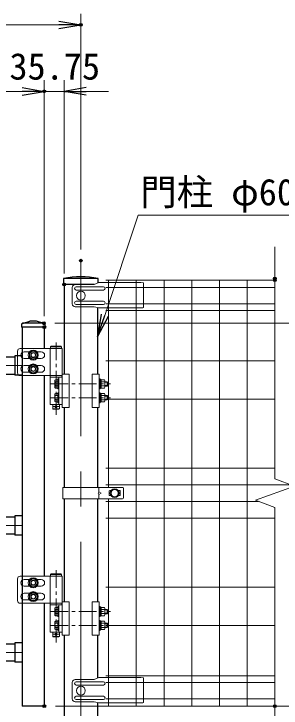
# Model space of a CAD drawing. Units: millimetres, scale not verified. Extents: x -4200 to 4200, y -2970 to 2970.
# Drawn here: x 2075 to 2557, y -196 to 1059 of the extents above; entities that cross this region are included whole.
import ezdxf
from ezdxf.enums import TextEntityAlignment as Align

# ---------------------------------------------------------------- set-up
doc = ezdxf.new("R2010")
doc.units = ezdxf.units.MM
doc.header["$LTSCALE"] = 10
doc.header["$PDMODE"] = 32
doc.header["$PDSIZE"] = 5
doc.linetypes.add('USER1', pattern=[50.8, 31.75, -6.35, 6.35, -6.35])
for name, color, linetype, lineweight in [('0-0_D-BMK', 2, 'USER1', 13), ('0-1_D-STR1', 1, 'Continuous', 25), ('0-4_D-STR-DIM', 7, 'Continuous', 13), ('0-6_Defpoints', 6, 'Continuous', 25), ('0-7_D-STR-TXT', 7, 'Continuous', 13), ('0-8_D-STR3', 3, 'Continuous', 13), ('0-D_D-STR2', 7, 'Continuous', 13)]:
    doc.layers.add(name, color=color, linetype=linetype, lineweight=lineweight)
doc.layers.add('0-5_0', color=7, linetype='Continuous')
doc.styles.add('ＭＳ ゴシック', font='')
doc.styles.get('ＭＳ ゴシック').set_extended_font_data('MS Gothic')

# ---------------------------------------------------------------- blocks, each defined once
blk = doc.blocks.new('_Open')
at = {"layer": '0-5_0'}
blk.add_line((-10, 1.667), (0, 0), dxfattribs=at)
blk.add_lwpolyline([(-10, -1.667), (0, 0), (-10, 0)], dxfattribs=at)
blk = doc.blocks.new('U8')
at = {"layer": '0-0_D-BMK'}
for p, q in [((19154.5, 6870.4), (19154.5, 5565.6)), ((10102.3, 6457.5), (18542.3, 6457.5)), ((19056.5, 6125), (20138.5, 6125)), ((19056.5, 5875), (20138.5, 5875)), ((19204.5, 5715), (19104.5, 5715)), ((18542.3, 3567.5), (10102.3, 3567.5)), ((19154.5, 2755.4), (19154.5, 1450.6)), ((19056.5, 2010), (20138.5, 2010)), ((19056.5, 1760), (20138.5, 1760)), ((19204.5, 1600), (19104.5, 1600)), ((18542.3, 1272), (10102.3, 1272))]:
    blk.add_line(p, q, dxfattribs=at)
at = {"layer": '0-1_D-STR1'}
for p, q in [((18532.3, 7196), (18532.3, 7150)), ((18549.2, 7218.9), (18682.3, 7260)), ((18931.9, 7220), (18556.3, 7220)), ((18802.3, 7260), (18682.3, 7260)), ((18935.4, 7218.9), (18802.3, 7260)), ((18952.3, 7196), (18952.3, 7150)), ((18952.3, 7150), (18532.3, 7150)), ((18542.3, 7150), (18542.3, 300)), ((18942.3, 7150), (18942.3, 6765)), ((10232.3, 6612.5), (18412.3, 6612.5)), ((18412.3, 6632.5), (18412.3, 6282.5)), ((18542.3, 6632.5), (18412.3, 6632.5)), ((10232.3, 6302.5), (18412.3, 6302.5)), ((18542.3, 6282.5), (18412.3, 6282.5)), ((18942.3, 6275), (18942.3, 2650)), ((10232.3, 3722.5), (18412.3, 3722.5)), ((18542.3, 3742.5), (18412.3, 3742.5)), ((18412.3, 3742.5), (18412.3, 3392.5)), ((10232.3, 3412.5), (18412.3, 3412.5)), ((18542.3, 3392.5), (18412.3, 3392.5)), ((18942.3, 2160), (18942.3, 300)), ((10232.3, 1427), (18412.3, 1427)), ((18542.3, 1447), (18412.3, 1447)), ((18412.3, 1447), (18412.3, 1097)), ((10232.3, 1117), (18412.3, 1117)), ((18542.3, 1097), (18412.3, 1097)), ((18942.3, 300), (18542.3, 300))]:
    blk.add_line(p, q, dxfattribs=at)
for centre, start, end in [((18556.3, 7196), 90, 180), ((18928.3, 7196), 0, 72.84994)]:
    blk.add_arc(centre, 24, start, end, dxfattribs=at)
at = {"layer": '0-8_D-STR3'}
for p, q in [((19064.5, 6805), (19054.5, 6795)), ((19254.5, 6795), (19054.5, 6795)), ((19054.5, 6765), (19054.5, 6795)), ((19244.5, 6805), (19064.5, 6805)), ((19244.5, 6805), (19254.5, 6795)), ((19254.5, 6765), (19254.5, 6795)), ((18457.4, 6715), (18457.4, 6325)), ((19046, 6765), (18507.4, 6765)), ((18675.2, 6705), (18577.4, 6705)), ((18809.4, 6705), (18887.4, 6705)), ((19046, 6275), (19046, 6765)), ((19263, 6765), (19046, 6765)), ((19254.5, 6765), (19054.5, 6765)), ((19263, 6765), (19263, 5700)), ((18675.2, 6585), (18577.4, 6585)), ((18809.4, 6585), (18887.4, 6585)), ((18675.2, 6455), (18577.4, 6455)), ((18809.4, 6455), (18887.4, 6455)), ((19046, 6275), (18507.4, 6275)), ((18675.2, 6335), (18577.4, 6335)), ((18809.4, 6335), (18887.4, 6335)), ((19263, 6275), (19046, 6275)), ((19263, 6275), (19046, 6275)), ((19049.5, 6245), (19049.5, 6275)), ((19049.5, 6275), (19259.5, 6275)), ((19259.5, 6245), (19259.5, 6275)), ((19263, 6300), (19388, 6300)), ((19388, 6300), (19388, 5700)), ((19807.2, 6300), (19807.2, 5700)), ((19932.2, 6300), (19807.2, 6300)), ((19932.2, 6300), (19932.2, 5700)), ((19046, 5755), (19046, 6245)), ((19046, 6245), (19263, 6245)), ((19259.5, 6245), (19049.5, 6245)), ((19132, 6181.3), (19132, 6068.7)), ((19142.8, 6200), (19187, 6200)), ((19142.8, 6162.6), (19187, 6162.6)), ((19187, 6035), (19187, 6215)), ((19187, 6200), (19187, 6050)), ((19203, 5755), (19203, 6245)), ((19932.2, 6215), (19948.2, 6215)), ((19932.2, 6035), (19932.2, 6215)), ((19948.2, 6215), (19948.2, 6035)), ((19948.2, 6202), (19948.2, 6048)), ((19968.2, 6200), (20026.2, 6200)), ((19968.2, 6200), (19968.2, 6050)), ((19968.2, 6162.5), (20026.2, 6162.5)), ((20033.2, 6182.8), (20033.2, 6067.3)), ((20033.2, 6165), (20077, 6165)), ((20077, 6165), (20087, 6155)), ((19142.8, 6087.4), (19187, 6087.4)), ((19142.8, 6050), (19187, 6050)), ((19187, 6035), (19203, 6035)), ((19932.2, 6035), (19948.2, 6035)), ((19948.2, 6135.7), (19968.2, 6124.1)), ((19948.2, 6128.8), (19968.2, 6117.2)), ((19948.2, 6048), (19968.2, 6048)), ((19968.2, 6087.5), (20026.2, 6087.5)), ((19968.2, 6050), (20026.2, 6050)), ((20033.2, 6095), (20087, 6095)), ((20033.2, 6085), (20077, 6085)), ((19132, 5931.3), (19132, 5818.7)), ((19142.8, 5950), (19187, 5950)), ((19142.8, 5912.6), (19187, 5912.6)), ((19187, 5785), (19187, 5965)), ((19187, 5950), (19187, 5800)), ((19932.2, 5965), (19948.2, 5965)), ((19932.2, 5785), (19932.2, 5965)), ((19948.2, 5965), (19948.2, 5785)), ((19948.2, 5952), (19948.2, 5798)), ((19968.2, 5950), (20026.2, 5950)), ((19968.2, 5950), (19968.2, 5800)), ((19968.2, 5912.5), (20026.2, 5912.5)), ((20033.2, 5932.8), (20033.2, 5817.3)), ((20033.2, 5915), (20077, 5915)), ((20077, 5915), (20087, 5905)), ((19142.8, 5837.4), (19187, 5837.4)), ((19142.8, 5800), (19187, 5800)), ((19187, 5785), (19203, 5785)), ((19932.2, 5785), (19948.2, 5785)), ((19948.2, 5885.7), (19968.2, 5874.1)), ((19948.2, 5878.8), (19968.2, 5867.2)), ((19948.2, 5798), (19968.2, 5798)), ((19968.2, 5837.5), (20026.2, 5837.5)), ((19968.2, 5800), (20026.2, 5800)), ((20033.2, 5845), (20087, 5845)), ((20033.2, 5835), (20077, 5835)), ((19263, 5755), (19046, 5755)), ((19094.5, 5755), (19094.5, 5675)), ((19094.5, 5675), (19104.5, 5665)), ((19094.5, 5675), (19214.5, 5675)), ((19104.5, 5665), (19204.5, 5665)), ((19204.5, 5665), (19214.5, 5675)), ((19214.5, 5755), (19214.5, 5675)), ((19263, 5700), (19388, 5700)), ((19932.2, 5700), (19807.2, 5700)), ((19046, 2650), (18507.4, 2650)), ((19263, 2650), (18920, 2650)), ((19046, 2160), (19046, 2650)), ((19263, 2650), (19046, 2650)), ((19064.5, 2690), (19054.5, 2680)), ((19254.5, 2680), (19054.5, 2680)), ((19054.5, 2650), (19054.5, 2680)), ((19254.5, 2650), (19054.5, 2650)), ((19244.5, 2690), (19064.5, 2690)), ((19244.5, 2690), (19254.5, 2680)), ((19254.5, 2650), (19254.5, 2680)), ((19263, 2650), (19263, 1585)), ((18457.4, 2600), (18457.4, 2210)), ((18675.2, 2590), (18577.4, 2590)), ((18809.4, 2590), (18887.4, 2590)), ((18675.2, 2470), (18577.4, 2470)), ((18809.4, 2470), (18887.4, 2470)), ((18675.2, 2340), (18577.4, 2340)), ((18809.4, 2340), (18887.4, 2340)), ((19046, 2160), (18507.4, 2160)), ((18675.2, 2220), (18577.4, 2220)), ((18809.4, 2220), (18887.4, 2220)), ((19263, 2160), (19046, 2160)), ((19263, 2160), (19046, 2160)), ((19049.5, 2130), (19049.5, 2160)), ((19049.5, 2160), (19259.5, 2160)), ((19259.5, 2130), (19259.5, 2160)), ((19263, 2185), (19388, 2185)), ((19388, 2185), (19388, 1585)), ((19807.2, 2185), (19807.2, 1585)), ((19932.2, 2185), (19807.2, 2185)), ((19932.2, 2185), (19932.2, 1585)), ((19046, 1640), (19046, 2130)), ((19046, 2130), (19263, 2130)), ((19259.5, 2130), (19049.5, 2130)), ((19132, 2066.3), (19132, 1953.7)), ((19142.8, 2085), (19187, 2085)), ((19142.8, 2047.6), (19187, 2047.6)), ((19187, 1920), (19187, 2100)), ((19187, 2085), (19187, 1935)), ((19203, 1640), (19203, 2130)), ((19932.2, 2100), (19948.2, 2100)), ((19932.2, 1920), (19932.2, 2100)), ((19948.2, 2100), (19948.2, 1920)), ((19948.2, 2087), (19948.2, 1933)), ((19948.2, 2020.7), (19968.2, 2009.1)), ((19948.2, 2013.8), (19968.2, 2002.2)), ((19968.2, 2085), (20026.2, 2085)), ((19968.2, 2085), (19968.2, 1935)), ((19968.2, 2047.5), (20026.2, 2047.5)), ((20033.2, 2067.8), (20033.2, 1952.3)), ((20033.2, 2050), (20077, 2050)), ((20077, 2050), (20087, 2040)), ((19142.8, 1972.4), (19187, 1972.4)), ((19142.8, 1935), (19187, 1935)), ((19187, 1920), (19203, 1920)), ((19932.2, 1920), (19948.2, 1920)), ((19948.2, 1933), (19968.2, 1933)), ((19968.2, 1972.5), (20026.2, 1972.5)), ((19968.2, 1935), (20026.2, 1935)), ((20033.2, 1980), (20087, 1980)), ((20033.2, 1970), (20077, 1970)), ((19132, 1816.3), (19132, 1703.7)), ((19142.8, 1835), (19187, 1835)), ((19142.8, 1797.6), (19187, 1797.6)), ((19187, 1670), (19187, 1850)), ((19187, 1835), (19187, 1685)), ((19932.2, 1850), (19948.2, 1850)), ((19932.2, 1670), (19932.2, 1850)), ((19948.2, 1850), (19948.2, 1670)), ((19948.2, 1837), (19948.2, 1683)), ((19948.2, 1770.7), (19968.2, 1759.1)), ((19948.2, 1763.8), (19968.2, 1752.2)), ((19968.2, 1835), (20026.2, 1835)), ((19968.2, 1835), (19968.2, 1685)), ((19968.2, 1797.5), (20026.2, 1797.5)), ((20033.2, 1817.8), (20033.2, 1702.3)), ((20033.2, 1800), (20077, 1800)), ((20077, 1800), (20087, 1790)), ((19263, 1640), (19046, 1640)), ((19094.5, 1640), (19094.5, 1560)), ((19142.8, 1722.4), (19187, 1722.4)), ((19142.8, 1685), (19187, 1685)), ((19187, 1670), (19203, 1670)), ((19214.5, 1640), (19214.5, 1560)), ((19932.2, 1670), (19948.2, 1670)), ((19948.2, 1683), (19968.2, 1683)), ((19968.2, 1722.5), (20026.2, 1722.5)), ((19968.2, 1685), (20026.2, 1685)), ((20033.2, 1730), (20087, 1730)), ((20033.2, 1720), (20077, 1720)), ((19094.5, 1560), (19104.5, 1550)), ((19094.5, 1560), (19214.5, 1560)), ((19104.5, 1550), (19204.5, 1550)), ((19204.5, 1550), (19214.5, 1560)), ((19263, 1585), (19388, 1585)), ((19932.2, 1585), (19807.2, 1585))]:
    blk.add_line(p, q, dxfattribs=at)
for points in [[(18742.3, 6726), (18672.2, 6685.5), (18672.2, 6604.5), (18742.3, 6564), (18812.4, 6604.5), (18812.4, 6685.5)], [(18742.3, 6476), (18672.2, 6435.5), (18672.2, 6354.5), (18742.3, 6314), (18812.4, 6354.5), (18812.4, 6435.5)], [(18742.3, 2611), (18672.2, 2570.5), (18672.2, 2489.5), (18742.3, 2449), (18812.4, 2489.5), (18812.4, 2570.5)], [(18742.3, 2361), (18672.2, 2320.5), (18672.2, 2239.5), (18742.3, 2199), (18812.4, 2239.5), (18812.4, 2320.5)]]:
    blk.add_lwpolyline(points, close=True, dxfattribs=at)
for points in [[(19187, 6215), (19203, 6215), (19203, 6035)], [(19948.2, 6202), (19968.2, 6202), (19968.2, 6048)], [(20033.2, 6155), (20087, 6155), (20087, 6095)], [(20077, 6165), (20077, 6085), (20087, 6095)], [(19187, 5965), (19203, 5965), (19203, 5785)], [(19948.2, 5952), (19968.2, 5952), (19968.2, 5798)], [(20033.2, 5905), (20087, 5905), (20087, 5845)], [(20077, 5915), (20077, 5835), (20087, 5845)], [(19187, 2100), (19203, 2100), (19203, 1920)], [(19948.2, 2087), (19968.2, 2087), (19968.2, 1933)], [(20033.2, 2040), (20087, 2040), (20087, 1980)], [(20077, 2050), (20077, 1970), (20087, 1980)], [(19187, 1850), (19203, 1850), (19203, 1670)], [(19948.2, 1837), (19968.2, 1837), (19968.2, 1683)], [(20033.2, 1790), (20087, 1790), (20087, 1730)], [(20077, 1800), (20077, 1720), (20087, 1730)]]:
    blk.add_lwpolyline(points, dxfattribs=at)
for centre, radius in [((18742.3, 6645), 90), ((18742.3, 6645), 90), ((18742.3, 6645), 70.3), ((18742.3, 6645), 45), ((18742.3, 6645), 40), ((18742.3, 6645), 40), ((18742.3, 6395), 90), ((18742.3, 6395), 90), ((18742.3, 6395), 70.3), ((18742.3, 6395), 45), ((18742.3, 6395), 40), ((18742.3, 6395), 40), ((19154.5, 5715), 20), ((18742.3, 2530), 90), ((18742.3, 2530), 90), ((18742.3, 2530), 70.3), ((18742.3, 2530), 45), ((18742.3, 2530), 40), ((18742.3, 2530), 40), ((18742.3, 2280), 90), ((18742.3, 2280), 90), ((18742.3, 2280), 70.3), ((18742.3, 2280), 45), ((18742.3, 2280), 40), ((18742.3, 2280), 40), ((19154.5, 1600), 20)]:
    blk.add_circle(centre, radius, dxfattribs=at)
for centre, radius, start, end in [((18507.4, 6715), 50, 90, 180), ((18577.4, 6645), 60, 90, 270), ((18887.4, 6645), 60, 270, 90), ((18577.4, 6395), 60, 90, 270), ((18887.4, 6395), 60, 270, 90), ((18507.4, 6325), 50, 180, 270), ((19153.6, 6181.3), 21.6, 120, 240), ((19202.8, 6125), 70.8, 147.93138, 212.06862), ((20004.8, 6181.3), 28.5, 318.83491, 41.16509), ((19929.3, 6125), 104, 338.85295, 21.14705), ((19153.6, 6068.7), 21.6, 120, 240), ((20004.8, 6068.8), 28.5, 318.86505, 41.13495), ((19153.6, 5931.3), 21.6, 120, 240), ((19202.8, 5875), 70.8, 147.93138, 212.06862), ((20004.8, 5931.3), 28.5, 318.83491, 41.16509), ((19929.3, 5875), 104, 338.85295, 21.14705), ((19153.6, 5818.7), 21.6, 120, 240), ((20004.8, 5818.8), 28.5, 318.86505, 41.13495), ((18507.4, 2600), 50, 90, 180), ((18577.4, 2530), 60, 90, 270), ((18887.4, 2530), 60, 270, 90), ((18577.4, 2280), 60, 90, 270), ((18887.4, 2280), 60, 270, 90), ((18507.4, 2210), 50, 180, 270), ((19153.6, 2066.3), 21.6, 120, 240), ((19202.8, 2010), 70.8, 147.93138, 212.06862), ((20004.8, 2066.3), 28.5, 318.83491, 41.16509), ((19929.3, 2010), 104, 338.85295, 21.14705), ((19153.6, 1953.7), 21.6, 120, 240), ((20004.8, 1953.8), 28.5, 318.86505, 41.13495), ((19153.6, 1816.3), 21.6, 120, 240), ((19202.8, 1760), 70.8, 147.93138, 212.06862), ((20004.8, 1816.3), 28.5, 318.83491, 41.16509), ((19929.3, 1760), 104, 338.85295, 21.14705), ((19153.6, 1703.7), 21.6, 120, 240), ((20004.8, 1703.8), 28.5, 318.86505, 41.13495)]:
    blk.add_arc(centre, radius, start, end, dxfattribs=at)

msp = doc.modelspace()

# ---------------------------------------------------------------- linework, layer by layer
at = {"layer": '0-0_D-BMK'}
msp.add_line((2195.73, 612.92), (2195.73, -432.89), dxfattribs=at)
at = {"layer": '0-1_D-STR1'}
for p, q in [((2227.18, 580.68), (2164.28, 580.68)), ((2164.28, 580.68), (2164.28, 569.68)), ((2227.18, 580.68), (2164.28, 580.68)), ((2164.28, 580.68), (2164.28, 569.68)), ((2227.18, 573.35), (2227.18, 580.68)), ((2227.18, 573.35), (2227.18, 580.68)), ((2219.72, 569.68), (2164.28, 569.68)), ((2219.72, 569.68), (2164.28, 569.68)), ((2165.48, 569.68), (2165.48, 407.69)), ((2225.98, 528.3), (2225.98, 407.69)), ((2165.48, 347.69), (2165.48, 203.18)), ((2225.98, 347.69), (2225.98, 203.18)), ((2165.48, 182.18), (2165.48, -3.81)), ((2225.98, 182.18), (2225.98, -3.81)), ((2165.48, -63.81), (2165.48, -422.32)), ((2225.98, -63.81), (2225.98, -141.24)), ((2225.98, -185.7), (2225.98, -422.32))]:
    msp.add_line(p, q, dxfattribs=at)
msp.add_arc((2195.73, 421.25), 162.5, 78.84081, 101.15919, dxfattribs=at)
msp.add_arc((2195.73, 421.25), 162.5, 78.84081, 101.15919, dxfattribs=at)
at = {"layer": '0-4_D-STR-DIM'}
for p, q in [((2195.73, 632.92), (2195.73, 1058.93)), ((235.73, 1038.93), (2155.73, 1038.93)), ((2129.74, 512.69), (2129.74, 938.93)), ((2129.74, 512.69), (2129.74, 938.93)), ((2165.48, 589.68), (2165.48, 938.93)), ((2089.74, 918.93), (1245.74, 918.93)), ((2089.74, 918.93), (2049.74, 918.93)), ((2165.48, 918.93), (2129.74, 918.93)), ((2205.48, 918.93), (2245.48, 918.93)), ((2148.7, 499.69), (2715.73, 499.69)), ((2149.74, -192.31), (2715.73, -192.31))]:
    msp.add_line(p, q, dxfattribs=at)
at = {"layer": '0-6_Defpoints'}
for p in [(2195.73, 1038.93), (2129.74, 918.93), (2195.73, 612.92), (2545.73, 580.68), (2545.73, 580.68), (2545.73, 577.68), (2165.48, 569.68), (2128.7, 499.69), (2129.74, 492.69), (2129.74, -192.31), (2545.73, -192.32)]:
    msp.add_point(p, dxfattribs=at)
at = {"layer": '0-7_D-STR-TXT'}
msp.add_lwpolyline([(2796.71, 694.85), (2299.23, 694.85), (2238.67, 513.8)], dxfattribs=at)
at = {"layer": '0-8_D-STR3'}
for p, q in [((2180.25, 564.68), (2180.25, 534.68)), ((2219.72, 569.68), (2185.25, 569.68)), ((2236.32, 565.68), (2187.32, 565.68)), ((2227.86, 573.68), (2219.72, 569.68)), ((2303.73, 573.68), (2227.86, 573.68)), ((2303.73, 573.68), (2308.73, 572.68)), ((2308.73, 572.68), (2308.73, 528.87)), ((2236.32, 559.68), (2187.32, 559.68)), ((2236.32, 539.68), (2187.32, 539.68)), ((2219.72, 529.68), (2185.25, 529.68)), ((2236.32, 533.68), (2187.32, 533.68)), ((2219.72, 529.68), (2227.94, 527.87)), ((2227.94, 527.87), (2307.73, 527.87)), ((2163.18, 203.18), (2270.73, 203.18)), ((2163.18, 203.18), (2163.18, 182.18)), ((2227.89, 203.18), (2227.89, 195.18)), ((2272.73, 201.18), (2272.73, 184.18)), ((2227.89, 190.18), (2227.89, 182.18)), ((2246.73, 196.18), (2246.73, 189.18)), ((2247.73, 197.18), (2250.12, 197.18)), ((2263.35, 197.18), (2265.73, 197.18)), ((2266.73, 196.18), (2266.73, 189.18)), ((2163.18, 182.18), (2270.73, 182.18)), ((2247.73, 188.18), (2250.12, 188.18)), ((2263.35, 188.18), (2265.73, 188.18)), ((2180.25, -149.32), (2180.25, -179.32)), ((2219.72, -144.32), (2185.25, -144.32)), ((2236.32, -148.32), (2187.32, -148.32)), ((2227.86, -140.32), (2219.72, -144.32)), ((2303.73, -140.32), (2227.86, -140.32)), ((2303.73, -140.32), (2308.73, -141.32)), ((2308.73, -141.32), (2308.73, -185.13)), ((2236.32, -154.32), (2187.32, -154.32)), ((2236.32, -174.32), (2187.32, -174.32)), ((2219.72, -184.32), (2185.25, -184.32)), ((2236.32, -180.32), (2187.32, -180.32)), ((2219.72, -184.32), (2227.94, -186.13)), ((2227.94, -186.13), (2307.73, -186.13))]:
    msp.add_line(p, q, dxfattribs=at)
msp.add_lwpolyline([(2232.47, 192.68), (2227.89, 195.18), (2226.91, 192.68), (2227.89, 190.18)], close=True, dxfattribs=at)
for centre, radius in [((2195.73, 549.68), 8), ((2256.73, 192.68), 8), ((2256.73, 192.68), 6.5), ((2195.73, -164.32), 8)]:
    msp.add_circle(centre, radius, dxfattribs=at)
for centre, radius, start, end in [((2185.25, 564.68), 5, 90, 180), ((2187.32, 562.68), 3, 90, 270), ((2236.32, 562.68), 3, 270, 90), ((2187.32, 536.68), 3, 90, 270), ((2236.32, 536.68), 3, 270, 90), ((2185.25, 534.68), 5, 180, 270), ((2307.73, 528.87), 1, 270, 0), ((2270.73, 201.18), 2, 0, 90), ((2247.73, 196.18), 1, 90, 180), ((2247.73, 189.18), 1, 180, 270), ((2265.73, 196.18), 1, 0, 90), ((2265.73, 189.18), 1, 270, 0), ((2270.73, 184.18), 2, 270, 0), ((2185.25, -149.32), 5, 90, 180), ((2187.32, -151.32), 3, 90, 270), ((2236.32, -151.32), 3, 270, 90), ((2187.32, -177.32), 3, 90, 270), ((2236.32, -177.32), 3, 270, 90), ((2185.25, -179.32), 5, 180, 270), ((2307.73, -185.13), 1, 270, 0)]:
    msp.add_arc(centre, radius, start, end, dxfattribs=at)
at = {"layer": '0-D_D-STR2'}
for p, q in [((2545.73, 577.68), (2240.73, 577.68)), ((2245.73, 577.68), (2245.73, 203.18)), ((2295.73, 577.68), (2295.73, -192.32)), ((2345.73, 577.68), (2345.73, -192.32)), ((2395.73, 577.68), (2395.73, -192.32)), ((2445.73, 577.68), (2445.73, -192.32)), ((2495.73, 577.68), (2495.73, -192.32)), ((2545.73, 564.58), (2240.73, 564.58)), ((2545.73, 534.78), (2240.73, 534.78)), ((2545.73, 522.93), (2240.73, 522.93)), ((2545.73, 431.68), (2240.73, 431.68)), ((2545.73, 362.68), (2240.73, 362.68)), ((2545.73, 237.68), (2240.73, 237.68)), ((2575, 207.68), (2240.73, 207.68)), ((2516.47, 177.68), (2240.73, 177.68)), ((2245.73, 182.18), (2245.73, -192.32)), ((2545.73, 147.68), (2240.73, 147.68)), ((2545.73, 22.68), (2240.73, 22.68)), ((2545.73, -46.32), (2240.73, -46.32)), ((2545.73, -137.56), (2240.73, -137.56)), ((2545.73, -149.42), (2240.73, -149.42)), ((2545.73, -179.22), (2240.73, -179.22)), ((2545.73, -192.32), (2240.73, -192.32))]:
    msp.add_line(p, q, dxfattribs=at)
msp.add_lwpolyline([(2545.73, -357.32), (2545.73, 167.03), (2510.5, 179.86), (2580.97, 205.51), (2545.73, 218.34), (2545.73, 637.68)], dxfattribs=at)

# ---------------------------------------------------------------- block references
at = {"layer": '0-4_D-STR-DIM', "xscale": 4, "yscale": 4}
for p in [(2195.73, 1038.93), (2129.74, 918.93), (2129.74, 918.93)]:
    msp.add_blockref('_Open', p, dxfattribs=at)
at = {"layer": '0-4_D-STR-DIM', "xscale": 4, "yscale": 4, "rotation": 180}
msp.add_blockref('_Open', (2165.48, 918.93), dxfattribs=at)
at = {"layer": '0-5_0', "xscale": 0.1, "yscale": 0.1}
msp.add_blockref('U8', (235.51, -222.32), dxfattribs=at)
at = {"layer": '0-7_D-STR-TXT', "xscale": 4, "yscale": 4, "rotation": 251.50463}
msp.add_blockref('_Open', (2225.98, 475.87), dxfattribs=at)

# ---------------------------------------------------------------- texts
at = {"layer": '0-4_D-STR-DIM', "style": 'ＭＳ ゴシック'}
msp.add_text('35.75', height=48.09, dxfattribs=at).set_placement((2066.77, 925.67), align=Align.BOTTOM_LEFT)
at = {"layer": '0-7_D-STR-TXT', "style": 'ＭＳ ゴシック'}
msp.add_text('門柱 φ60.5x2.3', height=48.09, dxfattribs=at).set_placement((2303.02, 698.42), align=Align.BOTTOM_LEFT)

doc.saveas('drawing.dxf')
